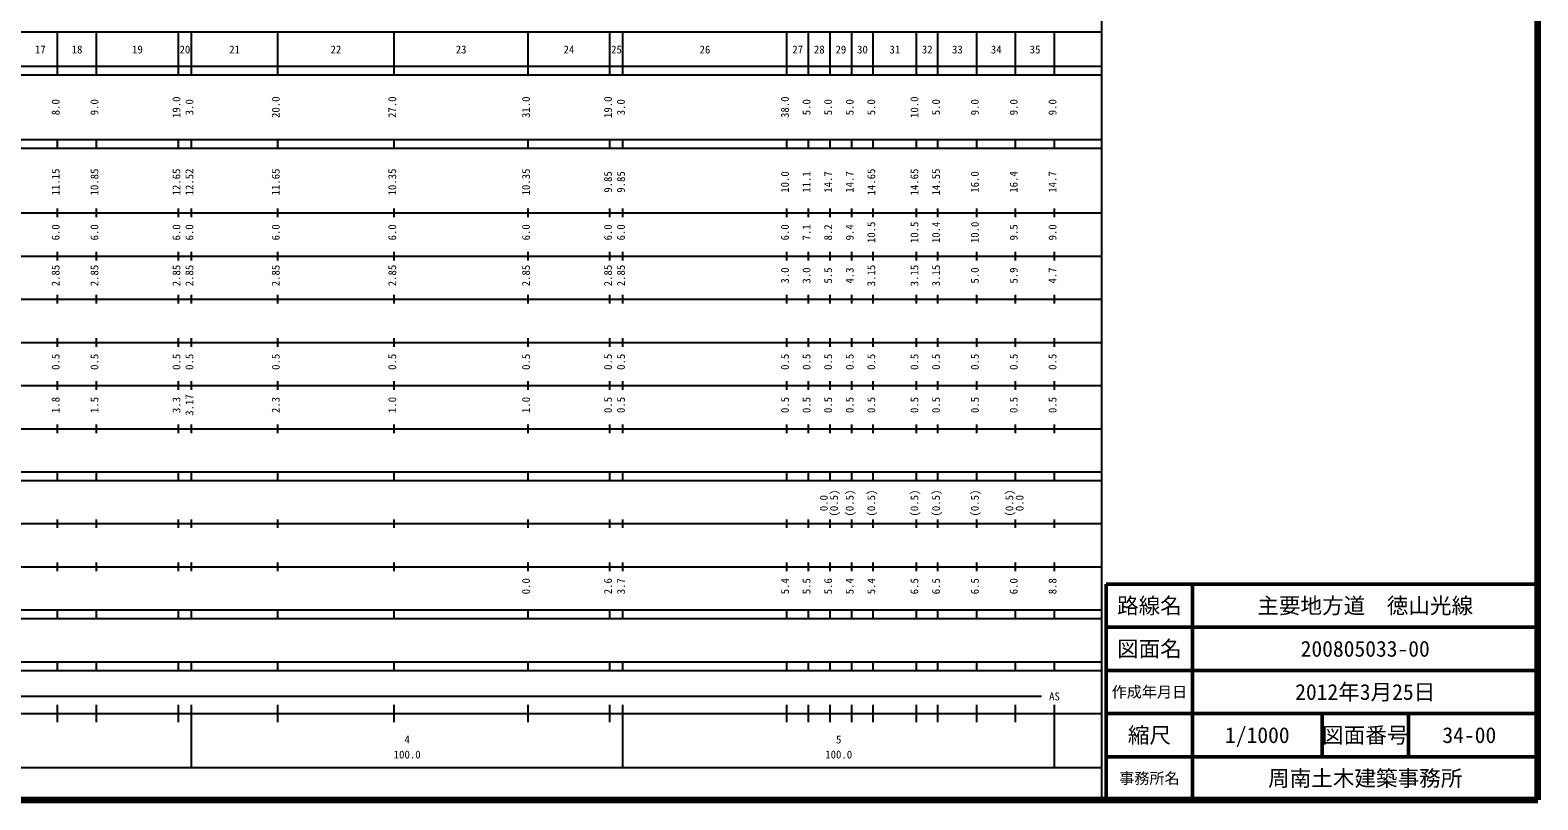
# Model space of a CAD drawing. Units: millimetres on the paper, enlarged 1000 times. Extents: x 40000 to 680000, y 20000 to 380000.
# Drawn here: x 330640 to 680000, y 20000 to 198357 of the extents above; entities that cross this region are included whole.
import ezdxf
from ezdxf.enums import TextEntityAlignment as Align

# ---------------------------------------------------------------- set-up
doc = ezdxf.new("R2010")
doc.units = ezdxf.units.MM
doc.header["$LTSCALE"] = 1000
for name, color, linetype, lineweight in [('M-TTL', 2, 'Continuous', 140), ('M-TTL-BAND', 7, 'Continuous', 25), ('M-TTL-FRAM', 2, 'Continuous', 50), ('M-TTL-LINE', 7, 'Continuous', 50)]:
    doc.layers.add(name, color=color, linetype=linetype, lineweight=lineweight)
doc.layers.add('M-TTL-TXT', color=7, linetype='Continuous')
doc.styles.add('ＭＳ ゴシック', font='')
doc.styles.get('ＭＳ ゴシック').set_extended_font_data('MS Gothic')

msp = doc.modelspace()

# ---------------------------------------------------------------- linework, layer by layer
at = {"layer": 'M-TTL'}
for p, q in [((680000, 20000), (680000, 380000)), ((40000, 20000), (680000, 20000))]:
    msp.add_line(p, q, dxfattribs=at)
at = {"layer": 'M-TTL-BAND'}
for p, q in [((579000, 20000), (579000, 370000)), ((68000, 198000), (579000, 198000)), ((337000, 188000), (337000, 198000)), ((346000, 188000), (346000, 198000)), ((365000, 188000), (365000, 198000)), ((368000, 188000), (368000, 198000)), ((388000, 188000), (388000, 198000)), ((415000, 188000), (415000, 198000)), ((446000, 188000), (446000, 198000)), ((465000, 188000), (465000, 198000)), ((468000, 188000), (468000, 198000)), ((506000, 188000), (506000, 198000)), ((511000, 188000), (511000, 198000)), ((516000, 188000), (516000, 198000)), ((521000, 188000), (521000, 198000)), ((526000, 188000), (526000, 198000)), ((536000, 188000), (536000, 198000)), ((541000, 188000), (541000, 198000)), ((550000, 188000), (550000, 198000)), ((559000, 188000), (559000, 198000)), ((568000, 188000), (568000, 198000)), ((40000, 190000), (579000, 190000)), ((40000, 188000), (579000, 188000)), ((40000, 173000), (579000, 173000)), ((337000, 171000), (337000, 173000)), ((346000, 171000), (346000, 173000)), ((365000, 171000), (365000, 173000)), ((368000, 171000), (368000, 173000)), ((388000, 171000), (388000, 173000)), ((415000, 171000), (415000, 173000)), ((446000, 171000), (446000, 173000)), ((465000, 171000), (465000, 173000)), ((468000, 171000), (468000, 173000)), ((506000, 171000), (506000, 173000)), ((511000, 171000), (511000, 173000)), ((516000, 171000), (516000, 173000)), ((521000, 171000), (521000, 173000)), ((526000, 171000), (526000, 173000)), ((536000, 171000), (536000, 173000)), ((541000, 171000), (541000, 173000)), ((550000, 171000), (550000, 173000)), ((559000, 171000), (559000, 173000)), ((568000, 171000), (568000, 173000)), ((40000, 171000), (579000, 171000)), ((40000, 156000), (579000, 156000)), ((337000, 155000), (337000, 157000)), ((346000, 155000), (346000, 157000)), ((365000, 155000), (365000, 157000)), ((368000, 155000), (368000, 157000)), ((388000, 155000), (388000, 157000)), ((415000, 155000), (415000, 157000)), ((446000, 155000), (446000, 157000)), ((465000, 155000), (465000, 157000)), ((468000, 155000), (468000, 157000)), ((506000, 155000), (506000, 157000)), ((511000, 155000), (511000, 157000)), ((516000, 155000), (516000, 157000)), ((521000, 155000), (521000, 157000)), ((526000, 155000), (526000, 157000)), ((536000, 155000), (536000, 157000)), ((541000, 155000), (541000, 157000)), ((550000, 155000), (550000, 157000)), ((559000, 155000), (559000, 157000)), ((568000, 155000), (568000, 157000)), ((337000, 145000), (337000, 147000)), ((346000, 145000), (346000, 147000)), ((365000, 145000), (365000, 147000)), ((368000, 145000), (368000, 147000)), ((388000, 145000), (388000, 147000)), ((415000, 145000), (415000, 147000)), ((446000, 145000), (446000, 147000)), ((465000, 145000), (465000, 147000)), ((468000, 145000), (468000, 147000)), ((506000, 145000), (506000, 147000)), ((511000, 145000), (511000, 147000)), ((516000, 145000), (516000, 147000)), ((521000, 145000), (521000, 147000)), ((526000, 145000), (526000, 147000)), ((536000, 145000), (536000, 147000)), ((541000, 145000), (541000, 147000)), ((550000, 145000), (550000, 147000)), ((559000, 145000), (559000, 147000)), ((568000, 145000), (568000, 147000)), ((46000, 146000), (579000, 146000)), ((337000, 135000), (337000, 137000)), ((346000, 135000), (346000, 137000)), ((365000, 135000), (365000, 137000)), ((368000, 135000), (368000, 137000)), ((388000, 135000), (388000, 137000)), ((415000, 135000), (415000, 137000)), ((446000, 135000), (446000, 137000)), ((465000, 135000), (465000, 137000)), ((468000, 135000), (468000, 137000)), ((506000, 135000), (506000, 137000)), ((511000, 135000), (511000, 137000)), ((516000, 135000), (516000, 137000)), ((521000, 135000), (521000, 137000)), ((526000, 135000), (526000, 137000)), ((536000, 135000), (536000, 137000)), ((541000, 135000), (541000, 137000)), ((550000, 135000), (550000, 137000)), ((559000, 135000), (559000, 137000)), ((568000, 135000), (568000, 137000)), ((52000, 136000), (579000, 136000)), ((46000, 126000), (579000, 126000)), ((337000, 125000), (337000, 127000)), ((346000, 125000), (346000, 127000)), ((365000, 125000), (365000, 127000)), ((368000, 125000), (368000, 127000)), ((388000, 125000), (388000, 127000)), ((415000, 125000), (415000, 127000)), ((446000, 125000), (446000, 127000)), ((465000, 125000), (465000, 127000)), ((468000, 125000), (468000, 127000)), ((506000, 125000), (506000, 127000)), ((511000, 125000), (511000, 127000)), ((516000, 125000), (516000, 127000)), ((521000, 125000), (521000, 127000)), ((526000, 125000), (526000, 127000)), ((536000, 125000), (536000, 127000)), ((541000, 125000), (541000, 127000)), ((550000, 125000), (550000, 127000)), ((559000, 125000), (559000, 127000)), ((568000, 125000), (568000, 127000)), ((52000, 116000), (579000, 116000)), ((337000, 115000), (337000, 117000)), ((346000, 115000), (346000, 117000)), ((365000, 115000), (365000, 117000)), ((368000, 115000), (368000, 117000)), ((388000, 115000), (388000, 117000)), ((415000, 115000), (415000, 117000)), ((446000, 115000), (446000, 117000)), ((465000, 115000), (465000, 117000)), ((468000, 115000), (468000, 117000)), ((506000, 115000), (506000, 117000)), ((511000, 115000), (511000, 117000)), ((516000, 115000), (516000, 117000)), ((521000, 115000), (521000, 117000)), ((526000, 115000), (526000, 117000)), ((536000, 115000), (536000, 117000)), ((541000, 115000), (541000, 117000)), ((550000, 115000), (550000, 117000)), ((559000, 115000), (559000, 117000)), ((568000, 115000), (568000, 117000)), ((46000, 106000), (579000, 106000)), ((337000, 105000), (337000, 107000)), ((346000, 105000), (346000, 107000)), ((365000, 105000), (365000, 107000)), ((368000, 105000), (368000, 107000)), ((388000, 105000), (388000, 107000)), ((415000, 105000), (415000, 107000)), ((446000, 105000), (446000, 107000)), ((465000, 105000), (465000, 107000)), ((468000, 105000), (468000, 107000)), ((506000, 105000), (506000, 107000)), ((511000, 105000), (511000, 107000)), ((516000, 105000), (516000, 107000)), ((521000, 105000), (521000, 107000)), ((526000, 105000), (526000, 107000)), ((536000, 105000), (536000, 107000)), ((541000, 105000), (541000, 107000)), ((550000, 105000), (550000, 107000)), ((559000, 105000), (559000, 107000)), ((568000, 105000), (568000, 107000)), ((40000, 96000), (579000, 96000)), ((337000, 94000), (337000, 96000)), ((346000, 94000), (346000, 96000)), ((365000, 94000), (365000, 96000)), ((368000, 94000), (368000, 96000)), ((388000, 94000), (388000, 96000)), ((415000, 94000), (415000, 96000)), ((446000, 94000), (446000, 96000)), ((465000, 94000), (465000, 96000)), ((468000, 94000), (468000, 96000)), ((506000, 94000), (506000, 96000)), ((511000, 94000), (511000, 96000)), ((516000, 94000), (516000, 96000)), ((521000, 94000), (521000, 96000)), ((526000, 94000), (526000, 96000)), ((536000, 94000), (536000, 96000)), ((541000, 94000), (541000, 96000)), ((550000, 94000), (550000, 96000)), ((559000, 94000), (559000, 96000)), ((568000, 94000), (568000, 96000)), ((40000, 94000), (579000, 94000)), ((49000, 84000), (579000, 84000)), ((337000, 83000), (337000, 85000)), ((346000, 83000), (346000, 85000)), ((365000, 83000), (365000, 85000)), ((368000, 83000), (368000, 85000)), ((388000, 83000), (388000, 85000)), ((415000, 83000), (415000, 85000)), ((446000, 83000), (446000, 85000)), ((465000, 83000), (465000, 85000)), ((468000, 83000), (468000, 85000)), ((506000, 83000), (506000, 85000)), ((511000, 83000), (511000, 85000)), ((516000, 83000), (516000, 85000)), ((521000, 83000), (521000, 85000)), ((526000, 83000), (526000, 85000)), ((536000, 83000), (536000, 85000)), ((541000, 83000), (541000, 85000)), ((550000, 83000), (550000, 85000)), ((559000, 83000), (559000, 85000)), ((568000, 83000), (568000, 85000)), ((40000, 74000), (579000, 74000)), ((337000, 73000), (337000, 75000)), ((346000, 73000), (346000, 75000)), ((365000, 73000), (365000, 75000)), ((368000, 73000), (368000, 75000)), ((388000, 73000), (388000, 75000)), ((415000, 73000), (415000, 75000)), ((446000, 73000), (446000, 75000)), ((465000, 73000), (465000, 75000)), ((468000, 73000), (468000, 75000)), ((506000, 73000), (506000, 75000)), ((511000, 73000), (511000, 75000)), ((516000, 73000), (516000, 75000)), ((521000, 73000), (521000, 75000)), ((526000, 73000), (526000, 75000)), ((536000, 73000), (536000, 75000)), ((541000, 73000), (541000, 75000)), ((550000, 73000), (550000, 75000)), ((559000, 73000), (559000, 75000)), ((568000, 73000), (568000, 75000)), ((40000, 64000), (579000, 64000)), ((337000, 62000), (337000, 64000)), ((346000, 62000), (346000, 64000)), ((365000, 62000), (365000, 64000)), ((368000, 62000), (368000, 64000)), ((388000, 62000), (388000, 64000)), ((415000, 62000), (415000, 64000)), ((446000, 62000), (446000, 64000)), ((465000, 62000), (465000, 64000)), ((468000, 62000), (468000, 64000)), ((506000, 62000), (506000, 64000)), ((511000, 62000), (511000, 64000)), ((516000, 62000), (516000, 64000)), ((521000, 62000), (521000, 64000)), ((526000, 62000), (526000, 64000)), ((536000, 62000), (536000, 64000)), ((541000, 62000), (541000, 64000)), ((550000, 62000), (550000, 64000)), ((559000, 62000), (559000, 64000)), ((568000, 62000), (568000, 64000)), ((40000, 62000), (579000, 62000)), ((40000, 52000), (579000, 52000)), ((40000, 50000), (579000, 50000)), ((337000, 50000), (337000, 52000)), ((346000, 50000), (346000, 52000)), ((365000, 50000), (365000, 52000)), ((368000, 50000), (368000, 52000)), ((388000, 50000), (388000, 52000)), ((415000, 50000), (415000, 52000)), ((446000, 50000), (446000, 52000)), ((465000, 50000), (465000, 52000)), ((468000, 50000), (468000, 52000)), ((506000, 50000), (506000, 52000)), ((511000, 50000), (511000, 52000)), ((516000, 50000), (516000, 52000)), ((521000, 50000), (521000, 52000)), ((526000, 50000), (526000, 52000)), ((536000, 50000), (536000, 52000)), ((541000, 50000), (541000, 52000)), ((550000, 50000), (550000, 52000)), ((559000, 50000), (559000, 52000)), ((568000, 50000), (568000, 52000)), ((71000, 44000), (565000, 44000)), ((337000, 38000), (337000, 42000)), ((346000, 38000), (346000, 42000)), ((365000, 38000), (365000, 42000)), ((368000, 27500), (368000, 42000)), ((388000, 38000), (388000, 42000)), ((415000, 38000), (415000, 42000)), ((446000, 38000), (446000, 42000)), ((465000, 38000), (465000, 42000)), ((468000, 27500), (468000, 42000)), ((506000, 38000), (506000, 42000)), ((511000, 38000), (511000, 42000)), ((516000, 38000), (516000, 42000)), ((521000, 38000), (521000, 42000)), ((526000, 38000), (526000, 42000)), ((536000, 38000), (536000, 42000)), ((541000, 38000), (541000, 42000)), ((550000, 38000), (550000, 42000)), ((559000, 38000), (559000, 42000)), ((568000, 27500), (568000, 42000)), ((40000, 40000), (579000, 40000)), ((68000, 27500), (579000, 27500))]:
    msp.add_line(p, q, dxfattribs=at)
at = {"layer": 'M-TTL-FRAM'}
for p, q in [((680000, 70000), (580000, 70000)), ((580000, 70000), (580000, 20000))]:
    msp.add_line(p, q, dxfattribs=at)
at = {"layer": 'M-TTL-LINE'}
for p, q in [((600000, 70000), (600000, 20000)), ((680000, 60000), (580000, 60000)), ((680000, 50000), (580000, 50000)), ((680000, 40000), (580000, 40000)), ((630000, 40000), (630000, 30000)), ((650000, 40000), (650000, 30000)), ((680000, 30000), (580000, 30000))]:
    msp.add_line(p, q, dxfattribs=at)

# ---------------------------------------------------------------- texts
at = {"layer": 'M-TTL-BAND', "style": 'ＭＳ ゴシック'}
for s, p in [('17', (333000, 192405)), ('18', (341500, 192405)), ('19', (355500, 192405)), ('20', (366500, 192405)), ('21', (378000, 192405)), ('22', (401500, 192405)), ('23', (430500, 192405)), ('24', (455500, 192405)), ('25', (466500, 192405)), ('26', (487000, 192405)), ('27', (508500, 192405)), ('28', (513500, 192405)), ('29', (518500, 192405)), ('30', (523500, 192405)), ('31', (531000, 192405)), ('32', (538500, 192405)), ('33', (545500, 192405)), ('34', (554500, 192405)), ('35', (563500, 192405)), ('AS', (568000, 42500)), ('4', (418000, 32523)), ('5', (518000, 32523)), ('100.0', (418000, 29033)), ('100.0', (518000, 29033))]:
    msp.add_text(s, height=1833, dxfattribs=at).set_placement(p, align=Align.BOTTOM_CENTER)
for s, p in [('8.0', (338000, 180500)), ('9.0', (347000, 180500)), ('19.0', (366000, 180500)), ('3.0', (369000, 180500)), ('20.0', (389000, 180500)), ('27.0', (416000, 180500)), ('31.0', (447000, 180500)), ('19.0', (466000, 180500)), ('3.0', (469000, 180500)), ('38.0', (507000, 180500)), ('5.0', (512000, 180500)), ('5.0', (517000, 180500)), ('5.0', (522000, 180500)), ('5.0', (527000, 180500)), ('10.0', (537000, 180500)), ('5.0', (542000, 180500)), ('9.0', (551000, 180500)), ('9.0', (560000, 180500)), ('9.0', (569000, 180500)), ('11.15', (338000, 163174)), ('10.85', (347000, 163174)), ('12.65', (366000, 163174)), ('12.52', (369000, 163174)), ('11.65', (389000, 163174)), ('10.35', (416000, 163174)), ('10.35', (447000, 163174)), ('9.85', (466000, 163174)), ('9.85', (469000, 163174)), ('10.0', (507000, 163174)), ('11.1', (512000, 163174)), ('14.7', (517000, 163174)), ('14.7', (522000, 163174)), ('14.65', (527000, 163174)), ('14.65', (537000, 163174)), ('14.55', (542000, 163174)), ('16.0', (551000, 163174)), ('16.4', (560000, 163174)), ('14.7', (569000, 163174)), ('10.5', (527000, 151500)), ('10.5', (537000, 151500)), ('10.4', (542000, 151500)), ('10.0', (551000, 151500)), ('6.0', (338000, 151500)), ('6.0', (347000, 151500)), ('6.0', (366000, 151500)), ('6.0', (369000, 151500)), ('6.0', (389000, 151500)), ('6.0', (416000, 151500)), ('6.0', (447000, 151500)), ('6.0', (466000, 151500)), ('6.0', (469000, 151500)), ('6.0', (507000, 151500)), ('7.1', (512000, 151500)), ('8.2', (517000, 151500)), ('9.4', (522000, 151500)), ('9.5', (560000, 151500)), ('9.0', (569000, 151500)), ('2.85', (338000, 141500)), ('2.85', (347000, 141500)), ('2.85', (366000, 141500)), ('2.85', (369000, 141500)), ('2.85', (389000, 141500)), ('2.85', (416000, 141500)), ('2.85', (447000, 141500)), ('2.85', (466000, 141500)), ('2.85', (469000, 141500)), ('3.0', (507000, 141500)), ('3.0', (512000, 141500)), ('3.15', (527000, 141500)), ('3.15', (537000, 141500)), ('3.15', (542000, 141500)), ('5.0', (551000, 141500)), ('4.7', (569000, 141500)), ('5.5', (517000, 141500)), ('4.3', (522000, 141500)), ('5.9', (560000, 141500)), ('0.5', (338000, 121500)), ('0.5', (347000, 121500)), ('0.5', (366000, 121500)), ('0.5', (369000, 121500)), ('0.5', (389000, 121500)), ('0.5', (416000, 121500)), ('0.5', (447000, 121500)), ('0.5', (466000, 121500)), ('0.5', (469000, 121500)), ('0.5', (507000, 121500)), ('0.5', (512000, 121500)), ('0.5', (517000, 121500)), ('0.5', (522000, 121500)), ('0.5', (527000, 121500)), ('0.5', (537000, 121500)), ('0.5', (542000, 121500)), ('0.5', (551000, 121500)), ('0.5', (560000, 121500)), ('0.5', (569000, 121500)), ('1.8', (338000, 111500)), ('1.5', (347000, 111500)), ('3.3', (366000, 111500)), ('3.17', (369000, 111500)), ('2.3', (389000, 111500)), ('1.0', (416000, 111500)), ('1.0', (447000, 111500)), ('0.5', (466000, 111500)), ('0.5', (469000, 111500)), ('0.5', (507000, 111500)), ('0.5', (512000, 111500)), ('0.5', (517000, 111500)), ('0.5', (522000, 111500)), ('0.5', (527000, 111500)), ('0.5', (537000, 111500)), ('0.5', (542000, 111500)), ('0.5', (551000, 111500)), ('0.5', (560000, 111500)), ('0.5', (569000, 111500)), ('(0.5)', (518370, 88764)), ('(0.5)', (522000, 88764)), ('(0.5)', (527000, 88764)), ('(0.5)', (537000, 88764)), ('(0.5)', (542000, 88764)), ('(0.5)', (551000, 88764)), ('(0.5)', (559000, 88764)), ('0.0', (516000, 88764)), ('0.0', (561370, 88764)), ('0.0', (447000, 69500)), ('2.6', (466000, 69500)), ('3.7', (469000, 69500)), ('5.4', (507000, 69500)), ('5.5', (512000, 69500)), ('5.6', (517000, 69500)), ('5.4', (522000, 69500)), ('5.4', (527000, 69500)), ('6.5', (537000, 69500)), ('6.5', (542000, 69500)), ('6.5', (551000, 69500)), ('6.0', (560000, 69500)), ('8.8', (569000, 69500))]:
    msp.add_text(s, height=1833, rotation=90, dxfattribs=at).set_placement(p, align=Align.BOTTOM_CENTER)
at = {"layer": 'M-TTL-TXT', "style": 'ＭＳ ゴシック'}
for s, height, p in [('路線名', 3666, (590000, 65000)), ('路線名', 3666, (590000, 65000)), ('主要地方道\u3000徳山光線', 3666, (640000, 65000)), ('図面名', 3666, (590000, 55000)), ('図面名', 3666, (590000, 55000)), ('200805033-00', 3666, (640000, 55000)), ('作成年月日', 2566, (590000, 45000)), ('作成年月日', 2566, (590000, 45000)), ('2012年3月25日', 3666, (640000, 45000)), ('縮尺', 3666, (590000, 35000)), ('縮尺', 3666, (590000, 35000)), ('1/1000', 3666, (615000, 35000)), ('図面番号', 3666, (640000, 35000)), ('図面番号', 3666, (640000, 35000)), ('34-00', 3666, (664125, 35000)), ('事務所名', 2566, (590000, 25000)), ('事務所名', 2566, (590000, 25000)), ('周南土木建築事務所', 3666, (640000, 25000))]:
    msp.add_text(s, height=height, dxfattribs=at).set_placement(p, align=Align.MIDDLE_CENTER)

doc.saveas('drawing.dxf')
